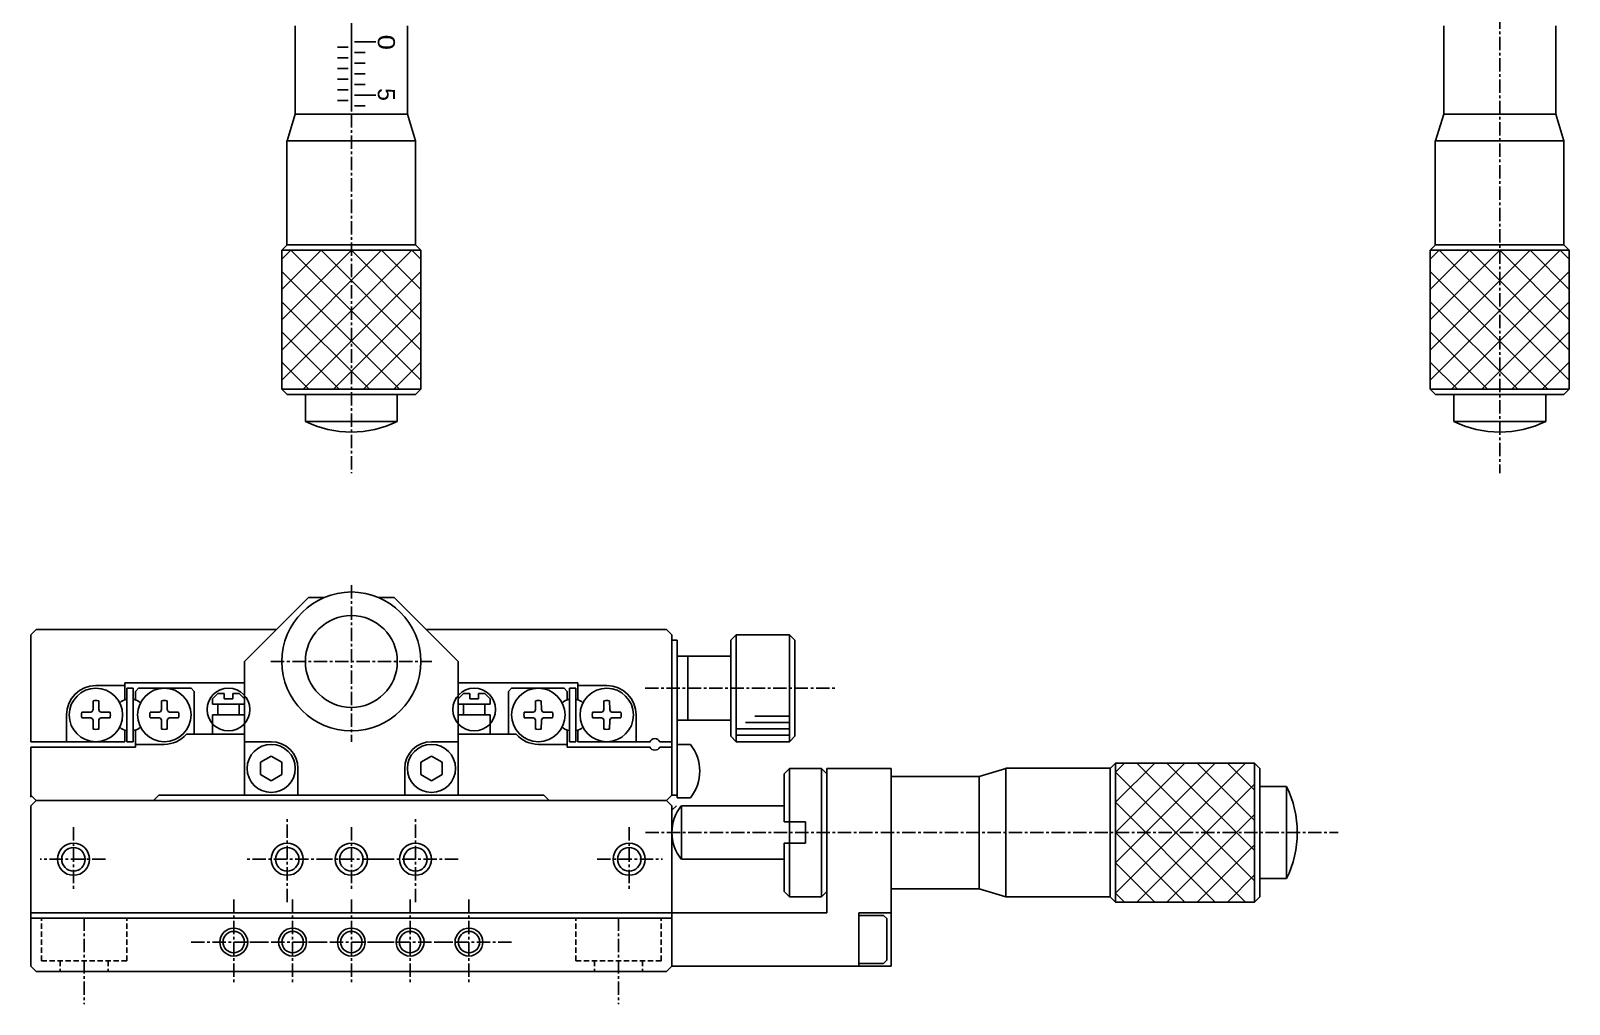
# Model space of a CAD drawing. Extents: x 31 to 391, y -42 to 214.
# Drawn here: x 223.2 to 367.1, y -41.9 to 49.1 of the extents above; entities that cross this region are included whole.
import ezdxf

# ---------------------------------------------------------------- set-up
doc = ezdxf.new("R2010")
doc.units = 0
doc.linetypes.add('CENTER', pattern=[2, 1.25, -0.25, 0.25, -0.25])
doc.linetypes.add('DASHED', pattern=[0.75, 0.5, -0.25])
doc.layers.get('0').update_dxf_attribs({"linetype": 'CONTINUOUS'})
doc.layers.add('CENTER', color=1, linetype='CENTER')

msp = doc.modelspace()

# ---------------------------------------------------------------- linework, layer by layer
at = {"color": 7, "linetype": 'CONTINUOUS'}
for p, q in [((247.91, 49.6), (247.91, 41.35)), ((253.16, 49.6), (253.16, 41.6)), ((258.41, 41.35), (258.41, 49.6)), ((355.37, 49.6), (355.37, 41.35)), ((365.87, 41.35), (365.87, 49.6)), ((252.86, 47.6), (251.86, 47.6)), ((253.46, 48.1), (255.46, 48.1)), ((252.86, 46.6), (251.86, 46.6)), ((253.46, 47.1), (254.46, 47.1)), ((254.46, 46.1), (253.46, 46.1)), ((252.86, 45.6), (251.86, 45.6)), ((254.46, 45.1), (253.46, 45.1)), ((252.86, 44.6), (251.86, 44.6)), ((252.86, 43.6), (251.86, 43.6)), ((254.46, 44.1), (253.46, 44.1)), ((252.86, 42.6), (251.86, 42.6)), ((255.46, 43.1), (253.46, 43.1)), ((254.46, 42.1), (253.46, 42.1)), ((247.91, 41.35), (247.16, 38.85)), ((247.91, 41.35), (258.41, 41.35)), ((258.41, 41.35), (259.16, 38.85)), ((355.37, 41.35), (354.62, 38.85)), ((355.37, 41.35), (365.87, 41.35)), ((365.87, 41.35), (366.62, 38.85)), ((247.13, 38.85), (247.13, 29.1)), ((259.16, 38.85), (247.16, 38.85)), ((259.16, 38.85), (259.16, 29.1)), ((354.58, 38.85), (354.58, 29.1)), ((366.62, 38.85), (354.62, 38.85)), ((366.62, 38.85), (366.62, 29.1)), ((247.16, 29.1), (246.66, 28.6)), ((259.16, 29.1), (247.16, 29.1)), ((259.66, 28.6), (259.16, 29.1)), ((354.62, 29.1), (354.12, 28.6)), ((366.62, 29.1), (354.62, 29.1)), ((367.12, 28.6), (366.62, 29.1)), ((246.66, 28.6), (259.66, 28.6)), ((246.66, 15.6), (246.66, 28.6)), ((259.66, 15.6), (259.66, 28.6)), ((354.12, 28.6), (367.12, 28.6)), ((354.12, 15.6), (354.12, 28.6)), ((367.12, 15.6), (367.12, 28.6)), ((246.66, 15.6), (259.66, 15.6)), ((246.66, 15.6), (247.16, 15.1)), ((247.16, 15.1), (259.16, 15.1)), ((248.86, 12.6), (248.86, 15.1)), ((257.46, 15.1), (257.46, 12.6)), ((259.16, 15.1), (259.66, 15.6)), ((354.12, 15.6), (367.12, 15.6)), ((354.12, 15.6), (354.62, 15.1)), ((354.62, 15.1), (366.62, 15.1)), ((356.32, 12.6), (356.32, 15.1)), ((364.92, 15.1), (364.92, 12.6)), ((366.62, 15.1), (367.12, 15.6)), ((257.46, 12.6), (248.86, 12.6)), ((364.92, 12.6), (356.32, 12.6)), ((249.16, -3.86), (243.16, -9.86)), ((250.66, -3.86), (249.16, -3.86)), ((257.16, -3.86), (255.66, -3.86)), ((257.16, -3.86), (263.16, -9.86)), ((223.16, -7.36), (223.66, -6.86)), ((223.66, -6.86), (246.16, -6.86)), ((260.16, -6.86), (282.66, -6.86)), ((283.16, -7.36), (282.66, -6.86)), ((223.16, -17.36), (223.16, -7.36)), ((283.16, -7.36), (283.16, -22.36)), ((283.66, -7.86), (283.16, -7.86)), ((283.66, -22.61), (283.66, -7.86)), ((289.16, -7.36), (288.66, -7.86)), ((288.66, -7.86), (288.66, -16.86)), ((289.16, -7.36), (289.16, -17.36)), ((289.16, -7.36), (294.16, -7.36)), ((294.16, -7.36), (294.16, -17.36)), ((294.66, -7.86), (294.16, -7.36)), ((294.66, -7.86), (294.66, -16.86)), ((243.16, -9.86), (243.16, -22.36)), ((263.16, -9.86), (263.16, -22.36)), ((283.66, -9.36), (288.66, -9.36)), ((284.66, -9.36), (284.66, -15.36)), ((229.26, -12.11), (231.96, -12.11)), ((243.16, -11.86), (231.96, -11.86)), ((231.96, -11.86), (231.96, -13.45)), ((232.76, -12.36), (232.16, -12.36)), ((232.16, -17.36), (232.16, -12.36)), ((232.76, -17.36), (232.76, -12.36)), ((232.96, -12.66), (233.26, -12.36)), ((232.96, -12.66), (232.96, -13.45)), ((238.16, -12.36), (233.26, -12.36)), ((238.46, -12.66), (238.16, -12.36)), ((238.46, -12.66), (238.46, -16.66)), ((240.16, -13.36), (240.66, -12.86)), ((241.26, -12.86), (240.66, -12.86)), ((241.26, -12.86), (241.26, -13.36)), ((242.66, -12.86), (242.06, -12.86)), ((242.06, -12.86), (242.06, -13.36)), ((243.16, -13.36), (242.66, -12.86)), ((243.16, -13.66), (243.16, -11.86)), ((274.36, -11.86), (263.16, -11.86)), ((263.16, -13.66), (263.16, -11.86)), ((263.16, -13.36), (263.66, -12.86)), ((263.66, -12.86), (264.26, -12.86)), ((264.26, -12.86), (264.26, -13.36)), ((265.06, -12.86), (265.66, -12.86)), ((265.06, -12.86), (265.06, -13.36)), ((266.16, -13.36), (265.66, -12.86)), ((267.86, -12.66), (268.16, -12.36)), ((267.86, -12.66), (267.86, -16.66)), ((268.16, -12.36), (273.06, -12.36)), ((273.36, -12.66), (273.06, -12.36)), ((273.36, -12.66), (273.36, -13.45)), ((274.16, -12.36), (273.56, -12.36)), ((273.56, -17.36), (273.56, -12.36)), ((274.16, -17.36), (274.16, -12.36)), ((274.36, -11.86), (274.36, -13.45)), ((277.06, -12.11), (274.36, -12.11)), ((228.99, -14.36), (228.92, -14.53)), ((228.99, -14.36), (229, -13.54)), ((229.54, -14.36), (229.52, -13.54)), ((229.54, -14.36), (229.61, -14.53)), ((235.39, -14.36), (235.32, -14.53)), ((235.39, -14.36), (235.4, -13.54)), ((235.94, -14.36), (235.92, -13.54)), ((235.94, -14.36), (236.01, -14.53)), ((240.16, -13.36), (240.16, -13.86)), ((240.16, -13.86), (243.16, -13.86)), ((240.66, -13.86), (240.66, -14.86)), ((242.06, -13.36), (241.26, -13.36)), ((242.66, -14.86), (242.66, -13.86)), ((266.16, -13.86), (263.16, -13.86)), ((263.66, -14.86), (263.66, -13.86)), ((264.26, -13.36), (265.06, -13.36)), ((265.66, -13.86), (265.66, -14.86)), ((266.16, -13.36), (266.16, -13.86)), ((270.39, -14.36), (270.32, -14.53)), ((270.39, -14.36), (270.4, -13.54)), ((270.94, -14.36), (270.92, -13.54)), ((270.94, -14.36), (271.01, -14.53)), ((276.79, -14.36), (276.72, -14.53)), ((276.79, -14.36), (276.8, -13.54)), ((277.34, -14.36), (277.32, -13.54)), ((277.34, -14.36), (277.41, -14.53)), ((226.51, -14.86), (226.51, -17.36)), ((228.78, -14.59), (227.94, -14.6)), ((228.78, -15.14), (227.94, -15.12)), ((228.78, -14.59), (228.92, -14.53)), ((228.78, -15.14), (228.92, -15.2)), ((228.99, -15.36), (228.92, -15.2)), ((228.99, -15.36), (229, -16.19)), ((229.54, -15.36), (229.52, -16.19)), ((229.54, -15.36), (229.61, -15.2)), ((229.75, -14.59), (229.61, -14.53)), ((229.75, -15.14), (229.61, -15.2)), ((229.75, -14.59), (230.59, -14.6)), ((229.75, -15.14), (230.59, -15.12)), ((235.18, -14.59), (234.34, -14.6)), ((235.18, -15.14), (234.34, -15.12)), ((235.18, -14.59), (235.32, -14.53)), ((235.18, -15.14), (235.32, -15.2)), ((235.39, -15.36), (235.32, -15.2)), ((235.39, -15.36), (235.4, -16.19)), ((235.94, -15.36), (235.92, -16.19)), ((235.94, -15.36), (236.01, -15.2)), ((236.15, -14.59), (236.01, -14.53)), ((236.15, -15.14), (236.01, -15.2)), ((236.15, -14.59), (236.99, -14.6)), ((236.15, -15.14), (236.99, -15.12)), ((240.16, -14.86), (243.16, -14.86)), ((240.16, -16.66), (240.16, -14.86)), ((243.16, -15.16), (243.16, -14.66)), ((263.16, -15.16), (263.16, -14.66)), ((266.16, -14.86), (263.16, -14.86)), ((266.16, -16.66), (266.16, -14.86)), ((270.18, -14.59), (269.34, -14.6)), ((270.18, -15.14), (269.34, -15.12)), ((270.18, -14.59), (270.32, -14.53)), ((270.18, -15.14), (270.32, -15.2)), ((270.39, -15.36), (270.32, -15.2)), ((270.39, -15.36), (270.4, -16.19)), ((270.94, -15.36), (270.92, -16.19)), ((270.94, -15.36), (271.01, -15.2)), ((271.15, -14.59), (271.01, -14.53)), ((271.15, -15.14), (271.01, -15.2)), ((271.15, -14.59), (271.99, -14.6)), ((271.15, -15.14), (271.99, -15.12)), ((276.58, -14.59), (275.74, -14.6)), ((276.58, -15.14), (275.74, -15.12)), ((276.58, -14.59), (276.72, -14.53)), ((276.58, -15.14), (276.72, -15.2)), ((276.79, -15.36), (276.72, -15.2)), ((276.79, -15.36), (276.8, -16.19)), ((277.34, -15.36), (277.32, -16.19)), ((277.34, -15.36), (277.41, -15.2)), ((277.55, -14.59), (277.41, -14.53)), ((277.55, -15.14), (277.41, -15.2)), ((277.55, -14.59), (278.39, -14.6)), ((277.55, -15.14), (278.39, -15.12)), ((279.81, -14.86), (279.81, -17.36)), ((283.66, -15.36), (288.66, -15.36)), ((231.96, -17.36), (231.96, -16.28)), ((232.96, -17.86), (232.96, -16.28)), ((237.74, -16.66), (243.16, -16.66)), ((263.16, -16.66), (268.59, -16.66)), ((273.36, -17.86), (273.36, -16.28)), ((274.36, -17.36), (274.36, -16.28)), ((288.66, -16.86), (289.16, -17.36)), ((294.16, -17.36), (294.66, -16.86)), ((223.16, -17.36), (231.96, -17.36)), ((223.16, -17.86), (223.16, -22.56)), ((223.16, -17.86), (232.96, -17.86)), ((232.16, -17.36), (232.76, -17.36)), ((235.66, -17.61), (232.96, -17.61)), ((245.66, -17.36), (243.16, -17.36)), ((244.66, -19.28), (245.66, -18.71)), ((245.66, -18.71), (246.66, -19.28)), ((260.66, -18.71), (259.66, -19.28)), ((260.66, -17.36), (263.16, -17.36)), ((261.66, -19.28), (260.66, -18.71)), ((270.66, -17.61), (273.36, -17.61)), ((273.36, -17.86), (281.11, -17.86)), ((273.56, -17.36), (274.16, -17.36)), ((274.36, -17.36), (281.11, -17.36)), ((283.16, -17.36), (282.02, -17.36)), ((283.16, -17.86), (282.02, -17.86)), ((283.66, -17.61), (284.89, -17.61)), ((289.16, -17.36), (294.16, -17.36)), ((244.66, -20.44), (244.66, -19.28)), ((246.66, -19.28), (246.66, -20.44)), ((248.16, -19.86), (248.16, -22.36)), ((258.16, -19.86), (258.16, -22.36)), ((259.66, -19.28), (259.66, -20.44)), ((261.66, -20.44), (261.66, -19.28)), ((293.66, -20.36), (294.16, -19.86)), ((294.16, -19.86), (294.16, -24.86)), ((297.16, -19.86), (294.16, -19.86)), ((297.16, -19.86), (297.16, -31.86)), ((297.16, -19.86), (297.66, -20.36)), ((297.66, -19.86), (297.66, -33.36)), ((303.66, -19.86), (297.66, -19.86)), ((303.66, -19.86), (303.66, -38.36)), ((311.91, -20.61), (314.41, -19.86)), ((314.41, -19.83), (324.16, -19.83)), ((314.41, -31.86), (314.41, -19.86)), ((324.16, -19.86), (324.66, -19.36)), ((324.16, -31.86), (324.16, -19.86)), ((324.66, -19.36), (324.66, -32.36)), ((337.66, -19.36), (324.66, -19.36)), ((337.66, -19.36), (337.66, -32.36)), ((337.66, -19.36), (338.16, -19.86)), ((338.16, -19.86), (338.16, -31.86)), ((245.66, -21.02), (244.66, -20.44)), ((246.66, -20.44), (245.66, -21.02)), ((259.66, -20.44), (260.66, -21.02)), ((260.66, -21.02), (261.66, -20.44)), ((293.66, -20.36), (293.66, -24.86)), ((303.66, -20.61), (311.91, -20.61)), ((311.91, -20.61), (311.91, -31.11)), ((340.66, -21.56), (338.16, -21.56)), ((340.66, -30.16), (340.66, -21.56)), ((223.66, -22.86), (223.16, -22.36)), ((223.66, -22.86), (223.16, -23.36)), ((223.66, -22.86), (234.66, -22.86)), ((223.66, -22.86), (282.66, -22.86)), ((235.16, -22.36), (234.66, -22.86)), ((235.16, -22.36), (271.16, -22.36)), ((263.16, -22.36), (243.16, -22.36)), ((271.66, -22.86), (271.16, -22.36)), ((282.66, -22.86), (271.66, -22.86)), ((282.66, -22.86), (283.16, -22.36)), ((283.16, -23.36), (282.66, -22.86)), ((283.66, -22.36), (283.16, -22.36)), ((283.66, -22.61), (284.89, -22.61)), ((223.16, -23.36), (223.16, -38.36)), ((283.16, -23.36), (283.16, -38.36)), ((283.16, -23.78), (283.59, -23.36)), ((284.04, -23.36), (284.04, -28.36)), ((284.04, -23.36), (293.66, -23.36)), ((293.66, -24.86), (295.66, -24.86)), ((294.16, -24.86), (294.16, -26.86)), ((295.66, -24.86), (295.66, -26.86)), ((293.66, -26.86), (293.66, -31.36)), ((295.66, -26.86), (293.66, -26.86)), ((294.16, -26.86), (294.16, -31.86)), ((284.04, -28.36), (293.66, -28.36)), ((338.16, -30.16), (340.66, -30.16)), ((293.66, -31.36), (294.16, -31.86)), ((297.66, -31.36), (297.16, -31.86)), ((311.91, -31.11), (303.66, -31.11)), ((311.91, -31.11), (314.41, -31.86)), ((294.16, -31.86), (297.16, -31.86)), ((314.41, -31.86), (324.16, -31.86)), ((324.66, -32.36), (324.16, -31.86)), ((337.66, -32.36), (324.66, -32.36)), ((338.16, -31.86), (337.66, -32.36)), ((223.16, -33.36), (283.16, -33.36)), ((223.16, -33.86), (283.16, -33.86)), ((283.16, -33.36), (297.66, -33.36)), ((300.66, -33.36), (303.66, -33.36)), ((300.66, -38.36), (300.66, -33.36)), ((300.66, -33.61), (302.96, -33.61)), ((303.26, -33.91), (302.96, -33.61)), ((303.26, -33.91), (303.26, -37.81)), ((223.66, -38.86), (223.16, -38.36)), ((282.66, -38.86), (223.66, -38.86)), ((282.66, -38.86), (283.16, -38.36)), ((303.66, -38.36), (283.16, -38.36)), ((300.66, -38.11), (302.96, -38.11)), ((302.96, -38.11), (303.26, -37.81))]:
    msp.add_line(p, q, dxfattribs=at)
at = {"color": 3, "linetype": 'CONTINUOUS'}
for p, q in [((246.66, 27.76), (247.51, 28.6)), ((246.66, 24.93), (250.34, 28.6)), ((246.66, 22.1), (253.16, 28.6)), ((246.66, 19.27), (255.99, 28.6)), ((246.66, 16.45), (258.82, 28.6)), ((247.51, 28.6), (259.66, 16.45)), ((250.34, 28.6), (259.66, 19.27)), ((253.16, 28.6), (259.66, 22.1)), ((255.99, 28.6), (259.66, 24.93)), ((258.82, 28.6), (259.66, 27.76)), ((354.12, 27.76), (354.96, 28.6)), ((354.12, 24.93), (357.79, 28.6)), ((354.12, 22.1), (360.62, 28.6)), ((354.12, 19.27), (363.45, 28.6)), ((354.12, 16.45), (366.28, 28.6)), ((354.96, 28.6), (367.12, 16.45)), ((357.79, 28.6), (367.12, 19.27)), ((360.62, 28.6), (367.12, 22.1)), ((363.45, 28.6), (367.12, 24.93)), ((366.28, 28.6), (367.12, 27.76)), ((246.66, 26.62), (257.68, 15.6)), ((248.65, 15.6), (259.66, 26.62)), ((354.12, 26.62), (365.13, 15.6)), ((356.1, 15.6), (367.12, 26.62)), ((246.66, 23.79), (254.85, 15.6)), ((251.48, 15.6), (259.66, 23.79)), ((354.12, 23.79), (362.31, 15.6)), ((358.93, 15.6), (367.12, 23.79)), ((246.66, 20.96), (252.02, 15.6)), ((254.31, 15.6), (259.66, 20.96)), ((354.12, 20.96), (359.48, 15.6)), ((361.76, 15.6), (367.12, 20.96)), ((246.66, 18.13), (249.19, 15.6)), ((257.14, 15.6), (259.66, 18.13)), ((354.12, 18.13), (356.65, 15.6)), ((364.59, 15.6), (367.12, 18.13)), ((290.03, -15.56), (294.16, -15.56)), ((290.9, -14.96), (294.16, -14.96)), ((289.16, -16.16), (294.16, -16.16)), ((289.16, -16.76), (294.16, -16.76)), ((325.51, -19.36), (324.66, -20.2)), ((328.34, -19.36), (324.66, -23.03)), ((331.16, -19.36), (324.66, -25.86)), ((333.99, -19.36), (324.66, -28.69)), ((336.82, -19.36), (324.66, -31.52)), ((326.65, -19.36), (337.66, -30.38)), ((329.48, -19.36), (337.66, -27.55)), ((332.31, -19.36), (337.66, -24.72)), ((335.14, -19.36), (337.66, -21.89)), ((324.66, -20.2), (336.82, -32.36)), ((337.66, -21.35), (326.65, -32.36)), ((324.66, -23.03), (333.99, -32.36)), ((337.66, -24.17), (329.48, -32.36)), ((324.66, -25.86), (331.16, -32.36)), ((337.66, -27), (332.31, -32.36)), ((324.66, -28.69), (328.34, -32.36)), ((337.66, -29.83), (335.14, -32.36)), ((324.66, -31.52), (325.51, -32.36))]:
    msp.add_line(p, q, dxfattribs=at)
at = {"color": 3, "linetype": 'DASHED'}
for p, q in [((224.16, -37.86), (224.16, -33.86)), ((232.16, -37.86), (232.16, -33.86)), ((274.16, -37.87), (274.16, -33.86)), ((282.16, -37.87), (282.16, -33.86)), ((232.16, -37.86), (224.16, -37.86)), ((225.91, -37.86), (225.91, -38.86)), ((230.41, -37.86), (230.41, -38.86)), ((282.16, -37.86), (274.16, -37.86)), ((275.91, -37.86), (275.91, -38.86)), ((280.41, -37.86), (280.41, -38.86))]:
    msp.add_line(p, q, dxfattribs=at)
at = {"color": 7, "linetype": 'CONTINUOUS'}
for centre, radius in [((253.16, -9.86), 6.5), ((253.16, -9.86), 4.3), ((229.26, -14.86), 2.5), ((235.66, -14.86), 2.5), ((270.66, -14.86), 2.5), ((277.06, -14.86), 2.5), ((245.66, -19.86), 2.25), ((260.66, -19.86), 2.25), ((227.16, -28.36), 1.1), ((247.16, -28.36), 1.1), ((253.16, -28.36), 1.1), ((259.16, -28.36), 1.1), ((279.16, -28.36), 1.1), ((242.16, -36.11), 1), ((247.66, -36.11), 1), ((253.16, -36.11), 1), ((258.66, -36.11), 1), ((264.16, -36.11), 1)]:
    msp.add_circle(centre, radius, dxfattribs=at)
at = {"color": 3, "linetype": 'CONTINUOUS'}
for centre, radius in [((241.66, -14.36), 2), ((264.66, -14.36), 2), ((227.16, -28.36), 1.5), ((247.16, -28.36), 1.5), ((253.16, -28.36), 1.5), ((259.16, -28.36), 1.5), ((279.16, -28.36), 1.5), ((242.16, -36.11), 1.3), ((247.66, -36.11), 1.3), ((253.16, -36.11), 1.3), ((258.66, -36.11), 1.3), ((264.16, -36.11), 1.3)]:
    msp.add_circle(centre, radius, dxfattribs=at)
at = {"color": 7, "linetype": 'CONTINUOUS'}
for centre, radius, start, end in [((253.16, 21.35), 9.75, 243.8162, 296.1838), ((360.62, 21.35), 9.75, 243.8162, 296.1838), ((229.26, -14.86), 2.75, 90, 180), ((277.06, -14.86), 2.75, 360, 90), ((229.26, -14.86), 1.35, 78.8959, 101.1041), ((232.46, -14.86), 1.5, 101.5369, 130.5416), ((232.46, -14.86), 1.5, 49.4584, 78.463), ((235.66, -14.86), 1.35, 78.8959, 101.1041), ((270.66, -14.86), 1.35, 78.8959, 101.1041), ((273.86, -14.86), 1.5, 101.5369, 130.5416), ((273.86, -14.86), 1.5, 49.4584, 78.463), ((277.06, -14.86), 1.35, 78.8959, 101.1041), ((229.26, -14.86), 1.35, 168.8959, 191.1041), ((229.26, -14.86), 1.35, 348.8959, 11.1041), ((235.66, -14.86), 1.35, 168.8959, 191.1041), ((235.66, -14.86), 1.35, 348.8959, 11.1041), ((270.66, -14.86), 1.35, 168.8959, 191.1041), ((270.66, -14.86), 1.35, 348.8959, 11.1041), ((277.06, -14.86), 1.35, 168.8959, 191.1041), ((277.06, -14.86), 1.35, 348.8959, 11.1041), ((229.26, -14.86), 1.35, 258.8959, 281.1041), ((232.46, -14.86), 1.5, 229.4584, 258.463), ((232.46, -14.86), 1.5, 281.537, 310.5416), ((235.66, -14.86), 1.35, 258.8959, 281.1041), ((235.66, -14.86), 2.75, 270, 319.1149), ((270.66, -14.86), 2.75, 220.8851, 270), ((270.66, -14.86), 1.35, 258.8959, 281.1041), ((273.86, -14.86), 1.5, 229.4584, 258.463), ((273.86, -14.86), 1.5, 281.537, 310.5416), ((277.06, -14.86), 1.35, 258.8959, 281.1041), ((281.56, -17.56), 0.5, 23.5782, 156.4218), ((245.66, -19.86), 2.5, 0, 90), ((260.66, -19.86), 2.5, 90, 180), ((281.56, -17.66), 0.5, 203.5782, 336.4218), ((281.76, -20.11), 4, 321.3178, 38.6822), ((331.92, -25.86), 9.75, 333.8162, 26.1838), ((287.16, -25.86), 4, 141.3178, 218.6822)]:
    msp.add_arc(centre, radius, start, end, dxfattribs=at)
at = {"layer": 'CENTER', "color": 1, "linetype": 'CENTER'}
for p, q in [((253.16, 73.34), (253.16, 7.77)), ((360.62, 72.58), (360.62, 7.77)), ((253.16, -2.71), (253.16, -17.37)), ((245.64, -9.86), (260.69, -9.86)), ((280.64, -12.36), (298.53, -12.36)), ((247.16, -32.36), (247.16, -24.36)), ((259.16, -32.36), (259.16, -24.36)), ((227.16, -25.36), (227.16, -31.36)), ((253.16, -25.36), (253.16, -31.36)), ((279.16, -25.36), (279.16, -31.36)), ((280.69, -25.86), (345.49, -25.86)), ((230.16, -28.36), (224.04, -28.36)), ((251.16, -28.36), (243.16, -28.36)), ((250.16, -28.36), (256.29, -28.36)), ((263.16, -28.36), (255.16, -28.36)), ((276.16, -28.36), (282.29, -28.36)), ((242.16, -32.11), (242.16, -40.11)), ((247.66, -32.11), (247.66, -40.11)), ((253.16, -32.11), (253.16, -40.11)), ((258.66, -32.11), (258.66, -40.11)), ((264.16, -32.11), (264.16, -40.11)), ((228.16, -33.8), (228.16, -41.92)), ((278.16, -33.8), (278.16, -41.92)), ((238.16, -36.11), (246.16, -36.11)), ((243.66, -36.11), (251.66, -36.11)), ((249.16, -36.11), (257.16, -36.11)), ((262.66, -36.11), (254.66, -36.11)), ((268.16, -36.11), (260.16, -36.11))]:
    msp.add_line(p, q, dxfattribs=at)

# ---------------------------------------------------------------- texts
at = {"color": 7, "linetype": 'CONTINUOUS', "width": 1.2}
msp.add_text('0', height=1.6, rotation=270, dxfattribs=at).set_placement((255.64, 48.77))
at = {"color": 7, "linetype": 'CONTINUOUS'}
msp.add_text('5', height=1.6, rotation=270, dxfattribs=at).set_placement((255.64, 43.77))

doc.saveas('drawing.dxf')
